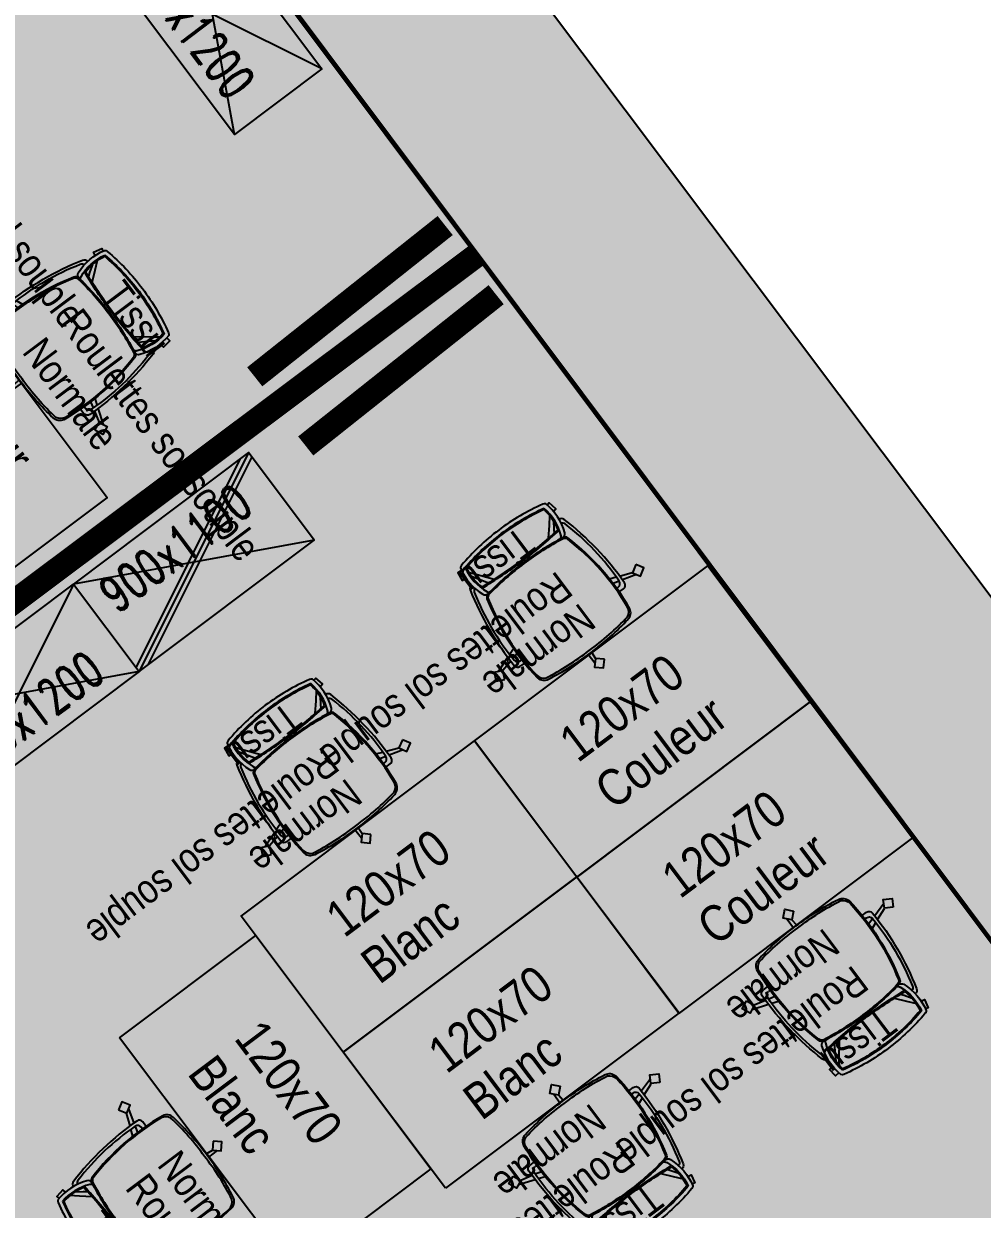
# Model space of a CAD drawing. Extents: x -28.9 to 23.3, y -8.4 to 57.6.
# Drawn here: x 8.154 to 12.095, y 4.323 to 9.198 of the extents above; entities that cross this region are included whole.
import ezdxf
from ezdxf.enums import TextEntityAlignment as Align

# ---------------------------------------------------------------- set-up
doc = ezdxf.new("R2010")
doc.units = 0
doc.header["$LTSCALE"] = 0.001
doc.linetypes.add('HIDDEN', pattern=[9.524999999999999, 6.35, -3.175])
for name, color, linetype in [('01-STR_MACONNERIE_HACH', 252, 'Continuous'), ('A-Etiq_Mob', 7, 'Continuous'), ('A-Etiquettes', 7, 'Continuous'), ('A-MobilierAQ', 7, 'Continuous')]:
    doc.layers.add(name, color=color, linetype=linetype)
for name, color, linetype, true_color in [('A-mobilier', 7, 'Continuous', 0x666666), ('A-MOQUETTE', 7, 'Continuous', 0xe5ecff), ('A-projet', 7, 'Continuous', 0x5b6280), ('A-vitré', 7, 'Continuous', 0x61becc), ('couleur siege', 1, 'Continuous', 0xff0000), ('Exit- 04-ZON-PLATEAU DE BUREAU', 7, 'Continuous', 0xffc20a)]:
    doc.layers.add(name, color=color, linetype=linetype, true_color=true_color)
doc.styles.add('ROMAND', font='romand', dxfattribs={"width": 0.7})
doc.styles.get("Standard").update_dxf_attribs({"font": 'ARIALN.TTF'})

# ---------------------------------------------------------------- blocks, each defined once
blk = doc.blocks.new('chaise')
at = {"layer": 'A-mobilier', "ltscale": 0.1, "true_color": 0xc7c8ca}
h = blk.add_hatch(color=9, dxfattribs=at)
h.dxf.hatch_style = 1
h.paths.add_polyline_path([(0.2715491143421301, 0.455621801202758, 0.300759934891644), (0.2357574017906574, 0.4894748589401656, 0.0433418080680352), (0.008168806819880784, 0.5092401327321439, 0.04334180322000163), (-0.2194197374273336, 0.4894745691133892, 0.3007587469521966), (-0.255211500702342, 0.4556218012027262, 0.09791031049143928), (-0.2228942540697116, 0.02699684442827366, 0.2920854038644955), (-0.2068791327073989, 0.0126073428378719, 0.04092861197460462), (0.008168806819910819, -0.005025367267817993, 0.04092861197459894), (0.2232167463471906, 0.01260734283787018, 0.2920854038644228), (0.2392318677094935, 0.02699684442827621, 0.09791031049144605)])
h.paths.add_polyline_path([(0.1590002434955057, -0.02386810908446568, 0.0157653059491629), (0.008168806819860375, -0.01769453791376741, 0.0167386024384764), (-0.151956327238827, -0.0245606660483948), (-0.1895862393693907, -0.06909931075989478), (-0.218063615710743, -0.1033006341720911, 0.04082410277824906), (-0.2134840188767374, -0.1417929266021728, 0.05487273668182494), (0.00816880681982433, -0.1665915085206171, 0.05487273668186002), (0.2298216325165285, -0.1417929266021725, 0.02251951963335835), (0.2331263378262177, -0.120641768509061), (0.2188994909560902, -0.1014229596364653)])
h.paths.add_polyline_path([(0.1912010179774821, -0.02642313210186309, 0.003372665220578844), (0.1590002434955061, -0.02386810908446657), (0.2188994909560899, -0.1014229596364646), (0.2331263378262178, -0.1206417685090611, 0.02534992267067604), (0.2345535939640554, -0.09658890014734528)])
h.paths.add_polyline_path([(0.2255283528940356, -0.02962915516687836, 0.003599736810384348), (0.1912010179774822, -0.02642313210186309), (0.2345535939640554, -0.09658890014734522, 0.07140017750245801)])
h.paths.add_polyline_path([(-0.1519563272388259, -0.02456066604839391, 0.003504998786596646), (-0.1854092093458931, -0.02735501972066023), (-0.1959909920168737, -0.04283480132175932), (-0.217381903887567, -0.07454627274383974, 0.03026850600342538), (-0.218063615710743, -0.1033006341720911), (-0.1895862393693941, -0.06909931075989734)])
h.paths.add_polyline_path([(-0.1854092093458931, -0.02735501972066023, 0.002494355026537784), (-0.2091907392542439, -0.02962915516687903, 0.04811579010743939), (-0.2173819038875671, -0.07454627274383985), (-0.1959909920168775, -0.04283480132176493)], flags=17)
at = {"layer": 'A-mobilier'}
for p, q in [((0.003950152629471404, 0.5092333933515363), (0.006401147886208491, 0.542773031949082)), ((0.02158272862661192, 0.5582293804112908), (0.02286628991944895, 0.5091583202692505)), ((-0.373705673792216, 0.349310751074654), (-0.3075140074521414, 0.3300594603443869)), ((-0.3077583534605424, 0.3081854639264634), (-0.3628617519528632, 0.3302217688609801)), ((-0.291855176238073, 0.3255052206815492), (-0.2834409433419012, 0.3230580116488682)), ((-0.2623662698793225, 0.3652962910753388), (-0.2871242377551653, 0.3652962910753388)), ((-0.2629488290145616, 0.3452962910753286), (-0.2718427616516124, 0.3452962910753286)), ((0.278703883519114, 0.3652962910753388), (0.3034618513949567, 0.3652962910753388)), ((0.2792864426543531, 0.3452962910753286), (0.2881803752914038, 0.3452962910753286)), ((0.3240022789611317, 0.3204872033845447), (0.3783992786915746, 0.3336615741503124)), ((0.3092525451719723, 0.2928840273316666), (0.2787474258823295, 0.2819319009095693)), ((0.279429722319918, 0.3096922075193902), (0.3085694536247274, 0.3167495383671337)), ((0.397769026339887, 0.324663732337342), (0.3240894310765441, 0.2982108529242282)), ((-0.2173819038875706, -0.07454627274384507), (-0.1959909920168741, -0.0428348013217601)), ((-0.2416250308857855, -0.06559758133252558), (-0.2408523712826423, -0.06559758133252558)), ((-0.1895862393693903, -0.06909931075989562), (-0.2193101251279757, -0.104797691738213)), ((0.2331263378262065, -0.1206417685090457), (0.2188994909560904, -0.1014229596364657)), ((0.2579626445255769, -0.06559758133252558), (0.2571899849224337, -0.06559758133252558))]:
    blk.add_line(p, q, dxfattribs=at)
at = {"layer": 'A-mobilier', "linetype": 'HIDDEN'}
for p, q in [((-0.2626709702161634, 0.2897026001542145), (-0.2927110792869598, 0.3020851971314755)), ((-0.2834409433419012, 0.3230580116488682), (-0.2631565759733689, 0.3171037172212152)), ((-0.1959909920168741, -0.0428348013217601), (-0.1854092093458917, -0.0273550197206589)), ((-0.1519563272388211, -0.02456066604838725), (-0.1895862393693903, -0.06909931075989562)), ((0.2188994909560904, -0.1014229596364657), (0.1590002434955124, -0.02386810908447501)), ((0.1912010179774768, -0.02642313210185421), (0.2345535939640513, -0.09658890014733856))]:
    blk.add_line(p, q, dxfattribs=at)
at = {"layer": 'A-mobilier'}
for points in [[(-0.02357951245585355, 0.5701010768243293), (0.006401147886208491, 0.542773031949082), (0.0339622019070589, 0.571994913139747), (0.002989753268025197, 0.5998487280207883)], [(-0.3982376089203399, 0.3102247409160555), (-0.3630947610984663, 0.3309805480123487), (-0.3828587798978162, 0.3655976258284284), (-0.4180016277196898, 0.3448418187321067)], [(0.395110413160296, 0.3711762720043339), (0.3783992786915746, 0.3336615741503124), (0.4151551973942276, 0.3167174305359879), (0.431866331862949, 0.3542321283900378)]]:
    blk.add_lwpolyline(points, close=True, dxfattribs=at)
for points in [[(0.2546741722848083, -0.1449980044295387), (0.2745471435902971, -0.14743971786163), (0.2795300759263171, -0.1068839056892443), (0.2593574427116323, -0.1049241008195736)], [(-0.2428140357667985, -0.1092347302732151), (-0.2591729075763567, -0.1128872624066446), (-0.2503245577565281, -0.1525170357094225), (-0.2373278107128272, -0.1499058006915845)]]:
    blk.add_lwpolyline(points, dxfattribs=at)
for centre, radius, start, end in [((-0.2117215272793942, 0.44548813273218), 0.044655, 99.92719800000059, 166.8834608697456), ((-0.01858830833711522, -0.6868686344490698), 1.183601823291655, 88.70463161621642, 100.0235487555268), ((0.008168472720598174, -0.8109308672678139), 1.320171, 89.9999854999992, 99.92700599999954), ((0.008169140919193296, -0.8109308672678139), 1.320171, 80.07299400000208, 90.00001450000079), ((0.03492592197690669, -0.6868686344490698), 1.183601823291655, 79.97645124447153, 91.29536838378357), ((0.2280591409191857, 0.44548813273218), 0.044655, 13.11653913025446, 80.07280199999782), ((0.8448880578703779, 0.3230357505146912), 1.108060512611538, 173.1277521945004, 195.4958475337302), ((0.8448880578703779, 0.3230357505146912), 1.103060512611538, 173.7386684664811, 195.3268025170811), ((-0.2029961184149158, 0.4341831886906959), 0.04945139340902575, 115.9014025870267, 169.3298353734962), ((-0.8285504442305864, 0.3230357505146912), 1.103060512611538, 344.6731974829189, 6.261331533518845), ((-0.8285504442305864, 0.3230357505146912), 1.108060512611538, 344.5041524662698, 6.872247805499546), ((0.2193337320547073, 0.4341831886906959), 0.04945139340902575, 10.67016462650381, 64.09859741297478), ((1.038920982508529, 0.3040805895129211), 1.346685592081568, 178.2197245615229, 195.2821626513306), ((-0.2871242377551653, 0.3452962910753286), 0.02, 90, 178.2197245615245), ((0.8419413967104674, 0.2723440879653367), 1.135042190784792, 177.2780588078455, 195.5027957165667), ((-0.2718427616516124, 0.3252962910753183), 0.02, 90, 177.2780588078161), ((-0.825603783070676, 0.2723440879653367), 1.135042190784792, 344.4972042834333, 2.721941192154519), ((-1.022583368868737, 0.3040805895129211), 1.346685592081568, 344.7178373486694, 1.780275438477152), ((0.2881803752914038, 0.3252962910753183), 0.02, 2.721941192183875, 90), ((0.3034618513949567, 0.3452962910753286), 0.02, 1.780275438475524, 90), ((-0.2071278824904823, -0.007618816697089414), 0.02, 80.75546510464436, 159.0187046792303), ((0.01955371152314456, -0.09454883228141853), 0.2427784435942555, 156.8702455976948, 192.2258069419531), ((-0.2036212576983587, 0.03234021516871621), 0.02, 195.4958475337152, 260.6251000537077), ((-0.1996521893605063, 0.03675661069965486), 0.02, 195.3268025170559, 260.7665137316419), ((0.008168472720598174, 1.31514563273214), 1.320171, 260.6251000537077, 270.0000145000008), ((-0.1855762819663482, -0.007618816697089414), 0.02, 114.7784622669255, 159.0187046792303), ((0.008168472720598174, 1.31514563273214), 1.315171, 260.766513731647, 270.0000145551252), ((0.008169140919193296, 1.31514563273214), 1.315171, 269.9999854448731, 279.2334862683513), ((0.008169140919193296, 1.31514563273214), 1.320171, 269.9999854999992, 279.3748999462939), ((0.2019138956061397, -0.007618816697089414), 0.02, 20.98129532076817, 65.22153773307451), ((0.2159898030002978, 0.03675661069965486), 0.02, 279.2334862683581, 344.6731974829441), ((-0.003216097883353086, -0.09454883228141853), 0.2427784435942555, 347.7741930580469, 23.1297544023052), ((0.2234654961302738, -0.007618816697089414), 0.02, 20.98129532076817, 99.24453489535404), ((0.2199588713381502, 0.03234021516871621), 0.02, 279.3748999462939, 344.5041524662848), ((-0.2408523712826423, -0.04559758133251535), 0.02, 195.2821626513472, 270), ((-0.2325326737905016, -0.02569040509479237), 0.02, 195.5027957165986, 252.7293511112002), ((0.01955371152334351, -0.09454883228147537), 0.2627784435944595, 159.0187046792684, 193.9621002383509), ((0.01955371152334351, -0.09454883228147537), 0.2377784435944595, 164.1555939367727, 191.4603385232709), ((0.03062681166179004, -2.412012245084554), 2.399423029636379, 90.53628212539755, 95.82875607082399), ((0.03062681166179004, -2.412012245084554), 2.394423029636379, 90.5374020148865, 95.74819503493816), ((-0.01428919802199857, -2.412012245084554), 2.399423029636379, 84.17124392917763, 89.46371787460083), ((-0.01428919802199857, -2.412012245084554), 2.394423029636379, 84.25180496506344, 89.4625979851135), ((-0.003216097883552038, -0.09454883228147537), 0.2377784435944595, 348.5396614767275, 15.84440606322726), ((-0.003216097883552038, -0.09454883228147537), 0.2627784435944595, 346.0378997616491, 20.98129532072947), ((0.248870287430293, -0.02569040509479237), 0.02, 287.2706488888014, 344.4972042834029), ((0.2571899849224337, -0.04559758133251535), 0.02, 270, 344.7178373486528), ((-0.2198282898200716, -0.1454774161256864), 0.02, 218.5890450186549, 257.0335450396184), ((0.009984456569696931, 0.8526166213182194), 1.024209747065633, 257.1546190739451, 269.8984298650528), ((0.009984456569696931, 0.8526166213182194), 1.019209747065633, 257.3346260313588, 269.8979315856634), ((0.006353157070094539, 0.8526166213182194), 1.019209747065633, 270.1020684143382, 282.6653739686412), ((0.006353157070094539, 0.8526166213182194), 1.024209747065633, 270.1015701349488, 282.8453809260568), ((0.2361659034598631, -0.1454774161256864), 0.02, 282.9664549603832, 321.4109549813451), ((0.009984456569696931, 0.8526166213182194), 1.044209747065633, 257.0335450396203, 269.9003752642131), ((0.006353157070094539, 0.8526166213182194), 1.044209747065633, 270.0996247357853, 282.9664549603797)]:
    blk.add_arc(centre, radius, start, end, dxfattribs=at)
blk = doc.blocks.new('SiègeT1')
at = {"layer": 'couleur siege', "true_color": 0x8a6689}
for points in [[(-0.1936448166586331, 0.2235493585408292), (-0.0768743321638965, 0.2096348755525881), (0.03850603155279941, 0.2124176404061089), (0.1552765160475644, 0.2165922817268395), (0.1983704297361157, 0.2221581407941997), (0.2025407920703515, 0.2444215770636404), (0.2039309128484206, 0.2819910434282136), (0.2011506712922539, 0.3209520568997348), (0.1233037381518614, 0.3376496341018154), (0.03850603155279941, 0.3432154931691755), (-0.02265945225073551, 0.3446070402760668), (-0.0977261438349899, 0.3376496341018154), (-0.1491607821919843, 0.3306922279275639), (-0.1964250582147713, 0.3223436040066261), (-0.2019855413270761, 0.3000801677371854), (-0.200595420549007, 0.265293466226133)], [(-0.2076026177319363, -0.2358496633401295), (-0.2249862918394285, -0.2195281330248733), (-0.2335004848606275, -0.1968016162270985), (-0.2363385492010366, -0.1399853242326046), (-0.2381188465966204, -0.07595900674294143), (-0.2337046450724927, -0.01164515774450334), (-0.227818929994811, 0.04481344900546705), (-0.2180094048653132, 0.1022538786963949), (-0.2107279732562404, 0.1320998469173631), (-0.2013121856781765, 0.1690142157208996), (-0.1966042918891446, 0.1768684698885252), (-0.1840497954062243, 0.1800099080674116), (-0.1204800029283604, 0.1883216436389787), (-0.04937340900829668, 0.1933503161190018), (0.009084238895610497, 0.1952846489376796), (0.0767128177779739, 0.1925766488636285), (0.1321762289535116, 0.1879349746913661), (0.168502502928277, 0.1829063022113431), (0.1909162080474118, 0.1794249642421235), (0.1994181921522795, 0.1771039624758899), (0.2036690994205799, 0.1728489572512402), (0.2071471144582802, 0.1635652795465106), (0.2187404979172811, 0.1148255598965377), (0.2314933892904776, 0.04519781243119067), (0.2372900810199781, -0.004702243421768088), (0.2407680960576783, -0.06272531141620874), (0.2411545421729784, -0.1048890240752982), (0.2396087577117782, -0.1590440851529067), (0.2363596598551396, -0.1972966447008773), (0.2345049219836426, -0.2096733446259051), (0.2289408779374184, -0.2195745728218341), (0.2221401724085865, -0.22885693308546), (0.2134848985765245, -0.2344267444759609), (0.2066841930476926, -0.2362830189125518), (0.1751539883687201, -0.241852500942791), (0.1139483168823005, -0.2480408509053333), (0.05088790752438396, -0.2511351905666785), (-0.05045644162717625, -0.2517540584989817), (-0.1258816005601489, -0.2474219829730302), (-0.1911140100457089, -0.2375207547771012)]]:
    blk.add_hatch(color=8, dxfattribs=at).paths.add_polyline_path(points)
at = {"extrusion": (0, 0, -1), "xscale": 0.8999999999999986, "yscale": 0.8999999999999986, "zscale": -0.9, "rotation": 180}
blk.add_blockref('chaise', (0.005464719723391909, 0.1949506776320007), dxfattribs=at)
at = {"layer": 'A-Etiq_Mob', "style": 'ROMAND', "width": 0.7}
for tag, p in [('FINITION', (-0.07913048358669794, 0.177475456312822)), ('PIETEMENT', (-0.09136309989880331, -0.03101183971774635)), ('ASSISE', (-0.0882943425443159, -0.2242408096338142)), ('COULEUR', (-0.1036381332687766, -0.4236040358902904))]:
    blk.add_attdef(tag, p, '', height=0.15, dxfattribs=at)
blk = doc.blocks.new('Poste127Couleur')
at = {"transparency": 33554582}
h = blk.add_hatch(color=256, dxfattribs=at)
h.dxf.hatch_style = 1
h.set_gradient(color1=(169, 83, 160), color2=(255, 246, 230), tint=1, name='CURVED')
h.paths.add_polyline_path([(0, 0.7028809168953138), (0, 0.00288091670904933), (1.199999999953434, 0.00288091670904933), (1.199999999953434, 0.7028809168953138)])
blk.add_lwpolyline([(0, 0.7000000001862645), (0, 0), (1.199999999953434, 0), (1.199999999953434, 0.7000000001862645)], close=True)
at = {"layer": 'A-Etiq_Mob'}
for tag, p in [('STRATIFIE', (0.2838876038261873, 0.4213260475889449)), ('DIM', (0.2838876038261873, 0.180364246770391))]:
    blk.add_attdef(tag, p, '', height=0.15, dxfattribs=at)
blk = doc.blocks.new('Xref-R1-2018-11')
at = {"layer": '01-STR_MACONNERIE_HACH'}
h = blk.add_hatch(color=256, dxfattribs=at)
h.dxf.hatch_style = 1
h.paths.add_polyline_path([(-9.90793472665986, 6.598568921607828), (-9.854669361659305, 6.59822822901932), (-9.854285601270576, 6.658227001740535), (-9.904284578537599, 6.658546802064187), (-9.902253701763826, 6.976062934125245), (-10.89469715290782, 6.982410738699407), (-10.89672802968191, 6.664894606638661), (-10.94672700695115, 6.665214406960651), (-10.94711076733674, 6.605215634241453), (-10.89434809392343, 6.604878156938192), (-10.8705331758493, 6.360860407036533), (-9.934869110613832, 6.354875771209443)])
h.paths.add_polyline_path([(-6.959362214509042, 6.95723979611801), (-8.584402319673927, 6.967633775746286), (-8.586433196448198, 6.650117643685697), (-8.636432173717253, 6.650437444007515), (-8.636815934104916, 6.590438671287778), (-8.58405326068953, 6.59010119398507), (-8.560238342615875, 6.346083444082588), (-6.991977623359233, 6.336052633203643), (-6.96504323940475, 6.579745783600266), (-6.911777874403768, 6.579405091013875), (-6.911394114016275, 6.639403863733769), (-6.961393091282972, 6.639723664057108)])
h.paths.add_polyline_path([(-3.984327924320041, 6.938211068330325), (-5.641510832418007, 6.948810637739236), (-5.643541709192107, 6.63129450567849), (-5.693540686461048, 6.631614306001445), (-5.693924446848726, 6.571615533281708), (-5.641161773434277, 6.571278055978645), (-5.617346855360282, 6.32726030607585), (-4.016943333169749, 6.317023905415503), (-3.990008949215493, 6.560717055814841), (-3.936743584214653, 6.560376363227313), (-3.93635982382645, 6.620375135945302), (-3.986358801093019, 6.620694936269764)])
h.paths.add_polyline_path([(-1.671367621979741, 6.923417056671461), (-2.666476542229674, 6.929781909952176), (-2.668507419003262, 6.612265777890961), (-2.718506396269802, 6.612585578214144), (-2.718890156659413, 6.552586805495004), (-2.666127483246228, 6.552249328190605), (-2.642312565171281, 6.308231578288165), (-1.703983030830543, 6.302229893755147), (-1.677048646877736, 6.545923044154627), (-1.623783281876726, 6.545582351566942), (-1.623399521487102, 6.605581124286083), (-1.673398498754139, 6.605900924609735)])
h.paths.add_polyline_path([(1.239060129392797, 6.904801561176448), (-0.3535162398898422, 6.914987898292502), (-0.3555471166641127, 6.597471766231898), (-0.4055460939319175, 6.597791566555053), (-0.4059298543186003, 6.537792793834392), (-0.3531671809068939, 6.5374553165314), (-0.329352262833396, 6.293437566629073), (1.235085759290669, 6.283431206244494), (1.236645492229286, 6.527286656395113), (1.286644469499336, 6.526966856072342), (1.287028229884939, 6.586965628791539), (1.237029252618413, 6.587285429114722)])
h.paths.add_polyline_path([(4.26125039132873, 4.563040797164184), (4.039319912765819, 4.877971641883676), (3.794092555911297, 4.705160926213216), (3.743679264514171, 4.669634885900187), (3.441364961968958, 4.456595233021368), (3.73737510566167, 4.036541506277665), (4.142217414387318, 3.927701315595726), (4.173372641862329, 4.043586395743709), (4.125087191802422, 4.056567740524933)])
h.paths.add_polyline_path([(6.482825962261003, 4.625340653739791), (6.362642837470077, 4.826178021865239), (6.404762745539614, 4.858817765792189), (6.368010686084602, 4.90624440520191), (6.337184388102798, 4.882356355145703), (6.204411047449057, 5.053693511312787), (5.329142242708883, 4.37542636964141), (5.21814303328884, 4.388230792515252), (5.06130847764787, 3.804868495965728), (5.013023027586627, 3.81784984074821), (4.98186780011001, 3.701964760600497), (5.211566993016817, 3.640211076718721)])
edge = h.paths.add_edge_path()
edge.add_line((8.89982403250924, 6.498331400871209), (8.898763997022595, 6.500010428745526))
edge.add_line((8.898763997022595, 6.500010428745526), (11.01348392898597, 3.677072222325033))
edge.add_arc((11.38029609422047, 2.366176149517939), 1.361249307902518, 46.88516472075571, 105.6325701111372, ccw=False)
edge.add_line((12.31065936811649, 3.35986818272066), (9.178328124480668, 7.530762853111412))
edge.add_line((9.178328124480668, 7.530762853111412), (8.627568878866246, 7.126743196473626))
edge.add_line((8.627568878866246, 7.126743196473626), (8.722121098300331, 7.004728428243084))
edge.add_line((8.722121098300331, 7.004728428243084), (7.596492641969078, 6.132451487119397))
edge.add_line((7.596492641969078, 6.132451487119397), (7.729265982622152, 5.961114330952938))
edge.add_line((7.729265982622152, 5.961114330952938), (7.697999893309344, 5.936885475869019))
edge.add_line((7.697999893309344, 5.936885475869019), (7.734751952764398, 5.889458836458019))
edge.add_line((7.734751952764398, 5.889458836458019), (7.782483120435771, 5.926446882288701))
edge.add_line((7.782483120435771, 5.926446882288701), (7.946965497512934, 5.759938085070559))
edge.add_line((7.946965497512934, 5.759938085070559), (8.510703950832436, 6.1967927602429))
edge.add_line((8.510703950832436, 6.1967927602429), (8.509518792462018, 6.198374827349852))
edge.add_line((8.509518792462018, 6.198374827349852), (8.510828910363628, 6.196889594430928))
edge.add_line((8.510828910363628, 6.196889594430928), (8.89982403250924, 6.498331400871209))
edge = h.paths.add_edge_path()
edge.add_line((12.5939564692722, 2.982640400139239), (12.3106593681165, 3.359868182720664))
edge.add_arc((11.38029609422048, 2.366176149517932), 1.361249307902526, 46.88516472075606, 105.6325701111375)
edge.add_line((11.01348392898597, 3.67707222232503), (12.53523789700449, 1.645683879992499))
edge.add_arc((11.38029609421829, 2.366176149519037), 1.361249307904518, 328.0426719817302, 359.2690444804098)
edge.add_arc((11.38029609422036, 2.36617614951809), 1.361249307902444, 359.2690444804485, 386.9277468219184)
edge = h.paths.add_edge_path()
edge.add_arc((11.3802960942229, 2.366176149518246), 1.361249307900692, -0.7309555195379858, 26.927746821664925, ccw=False)
edge.add_arc((11.38029609422088, 2.366176149519807), 1.361249307902727, 328.0426719816451, 359.26904448039744, ccw=False)
edge.add_line((12.53523789700449, 1.645683879992504), (16.88400428328819, -4.159481426808036))
edge.add_line((16.88400428328819, -4.159481426808036), (16.19036706707338, -4.680401204409655))
edge.add_line((16.19036706707338, -4.680401204409655), (16.29436463034521, -4.83406688871252))
edge.add_line((16.29436463034521, -4.83406688871252), (16.24577389895035, -4.870558403874405))
edge.add_line((16.24577389895035, -4.870558403874405), (16.2818045184832, -4.918535423956776))
edge.add_line((16.2818045184832, -4.918535423956776), (16.33612771307624, -4.87773884357771))
edge.add_line((16.33612771307624, -4.87773884357771), (16.42029794914394, -4.989816769480761))
edge.add_line((16.42029794914394, -4.989816769480761), (16.93202391791851, -4.605511874046009))
edge.add_line((16.93202391791851, -4.605511874046009), (17.11974688489499, -4.69023374152885))
edge.add_line((17.11974688489499, -4.69023374152885), (17.91036114857302, -4.096484448994282))
edge.add_line((17.91036114857302, -4.096484448994282), (12.59395646927591, 2.982640400133231))
h.paths.add_polyline_path([(14.89797778405664, -6.133075324959201), (15.40515028573438, -5.752190071682868), (15.32098004966556, -5.640112145780002), (15.37530324425587, -5.59931556540085), (15.33927262472349, -5.55133854531767), (15.29105437514327, -5.587550327587159), (15.28602815203127, -5.581501290883189), (15.17247242080612, -5.444837483721223), (14.02870012804411, -6.303807554015968), (14.15501419771072, -6.483170502032173), (14.10642346631522, -6.519662017193433), (14.14245408584901, -6.567639037275434), (14.19677728044031, -6.526842456897235), (14.36893751064613, -6.756084555123827), (14.44237123175949, -6.70093601814137), (14.49573520170466, -6.771993476794634), (14.61601319974737, -6.681665007494239), (14.65533408677301, -6.734023224227236), (14.8855077991696, -6.561163354156641), (14.79282294219812, -6.437747678769746), (14.93773045311631, -6.328922508211612)])
h.paths.add_polyline_path([(13.33813691849267, -7.641346830597364), (13.28477294855235, -7.570289371944931), (13.40903834064244, -7.476966379899849), (13.23687811043777, -7.247724281674344), (13.29120130502746, -7.206927701295861), (13.25517068549459, -7.158950681212211), (13.20695243591515, -7.195162463481189), (13.06933528001863, -7.023141769597345), (12.02783243810117, -7.806454078292326), (12.15440610186298, -7.986191120931814), (12.10581537046651, -8.022682636093428), (12.14184599000096, -8.070659656176062), (12.19616918459257, -8.029863075796875), (12.36805616977633, -8.258741331212391), (12.53581986098809, -8.13275122763433), (12.58918383092983, -8.20380868628559), (12.85420645966601, -8.004777369059305), (12.89352734668991, -8.05713558579317), (13.10932022553252, -7.895075684987042), (13.06999933850721, -7.842717468254349)])
h.paths.add_polyline_path([(11.22872307131288, -8.75641263569657), (11.28304626590277, -8.71561605531953), (11.24701564636907, -8.667639035235105), (11.19879739678905, -8.70385081750603), (11.06000548528262, -8.530382269601986), (10.07492477752352, -9.273054500657103), (10.07493833889395, -9.273072558468272), (10.06526180494301, -9.280339610748719), (10.19051086342599, -9.458167799490838), (10.11992897154785, -9.511174620002095), (10.15595959108326, -9.55915164008438), (10.21028278567519, -9.518355059705506), (10.38356403043337, -9.749089858816482), (10.52409044725506, -9.643554878735266), (10.57745441719564, -9.71461233738544), (10.84049054591654, -9.51707287659702), (10.8798114329412, -9.569431093329094), (11.09560431178289, -9.407371192524614), (11.05628342475915, -9.355012975790906), (11.33038103706376, -9.149166369085279), (11.27701706712299, -9.078108910433663), (11.4006100564974, -8.985290891110289)])
h.paths.add_polyline_path([(9.272528371405638, -10.58347480079846), (9.412398687986684, -10.47843255032009), (9.239117443228341, -10.24769775120897), (9.293440637816946, -10.20690117083196), (9.257410018284862, -10.15892415074781), (9.18720060822405, -10.21165123836547), (9.051338414083478, -10.04179348739286), (8.125216777112016, -10.73730847114064), (8.250733336107572, -10.91818704369101), (8.18419661371044, -10.96815595225457), (8.220227233244401, -11.01613297233674), (8.274550427837312, -10.9753363919588), (8.446270480518336, -11.20399236632164), (8.575228010171468, -11.10714559095273), (8.628591980112251, -11.17820304960434), (8.871761511852416, -10.99558335240093), (8.911082398877102, -11.04794156913429), (9.126875277719254, -10.88588166832898), (9.087554390695065, -10.8335234515961), (9.32589234134672, -10.6545322594491)])
h.paths.add_polyline_path([(7.391206402447096, -11.99634279397517), (7.500578239157065, -11.91420482397704), (7.328858186474264, -11.68554884961377), (7.383181381064617, -11.64475226923592), (7.34715076153158, -11.59677524915211), (7.2809865209516, -11.64646442482191), (7.143485141087126, -11.47458642213203), (6.323301828155579, -12.09054199512752), (6.452501635567401, -12.27672839894004), (6.373481526994027, -12.33607229863672), (6.409512146526708, -12.38404931871892), (6.463835341119591, -12.3432527383397), (6.631678462614502, -12.56674633670618), (6.693906041212102, -12.52001358412866), (6.747270011154171, -12.59107104278024), (6.990439542894038, -12.4084513455778), (7.029760429918724, -12.46080956231116), (7.245553308760549, -12.29874966150555), (7.20623242173653, -12.24639144477281), (7.444570372388341, -12.06740025262597)])
h.paths.add_polyline_path([(5.624856253906373, -13.32286724369322), (5.678134517191125, -13.28285540405633), (5.510291395694637, -13.05936180569086), (5.564614590285444, -13.01856522531218), (5.528583970750361, -12.97058820523021), (5.449563862179204, -13.0299321049252), (5.307991868353753, -12.85303718150379), (5.072074346214862, -13.03021063802122), (4.50219208259395, -13.02293992471137), (4.499479820937708, -13.23552839395651), (4.449535838992261, -13.23489119501591), (4.448770404926236, -13.29488631240692), (4.498714386870006, -13.29552351134468), (4.494800786418665, -13.60227353567178), (4.739086595578129, -13.60539020063316), (4.737828454708236, -13.70400393176071), (4.899247645976246, -13.70606336181708), (4.898358274857628, -13.7757727293423), (5.299400103539668, -13.78088933034431), (5.620979223733883, -13.53938423249617), (5.604808828012281, -13.4690034262725), (5.687798317230161, -13.40667853185256)])
h.paths.add_polyline_path([(3.316276906118333, -13.00780969552792), (2.434857000353333, -12.99656430003373), (2.432265277662808, -13.19970486282682), (2.382321295718342, -13.19906766388716), (2.381555861652132, -13.25906278127673), (2.431499843596796, -13.25969998021784), (2.42746570417718, -13.57589791099208), (2.53423658082616, -13.57726012295003), (2.533360758610314, -13.64590752043353), (2.726630587898242, -13.64837330961478), (2.725822138285878, -13.71174000769127), (2.997359043319165, -13.71520434956583), (2.998167492931515, -13.65183765148933), (3.180256736732147, -13.65416079571228), (3.181132558947297, -13.58551339822687), (3.308885609942507, -13.58714330648657), (3.312799210395511, -13.28039328216103), (3.362795141552468, -13.28103114388342), (3.363560575618308, -13.22103602649225), (3.31356464446111, -13.22039816477211)])
h.paths.add_polyline_path([(1.248941823878184, -12.98143407084946), (-0.6014087827430643, -12.95782679327679), (-0.6289072498285009, -13.16537414168163), (-0.6970068779617549, -13.16450530805785), (-0.6963596867918653, -13.22451844810647), (-0.6478283300850904, -13.2251376243881), (-0.6518022021819121, -13.53661177141993), (-0.6146073640357486, -13.53708631330667), (-0.6154831862523906, -13.60573371079068), (-0.4283019788467897, -13.60812181967353), (-0.4291104284589835, -13.67148851775018), (-0.1553435098351628, -13.67498131074566), (-0.1545350602231252, -13.61161461266885), (0.03320662790046924, -13.61400987231746), (0.03453798387856466, -13.50965750321829), (0.5318213380050594, -13.51600197984495), (0.530489982026964, -13.62035434894413), (0.7013986403352988, -13.6225348482078), (0.7005901907243981, -13.68590154628442), (0.9641404316018765, -13.68926399212053), (0.9649488812129476, -13.62589729404407), (1.1422468708503, -13.62815931013963), (1.143122693065479, -13.5595119126555), (1.241550527702032, -13.5607676818078), (1.24558466712098, -13.24456975103294), (1.295580598280964, -13.24520761275443), (1.296346032345696, -13.18521249536346), (1.246350101187787, -13.18457463364141)])
h.paths.add_polyline_path([(-2.050987809333861, -12.93933266879824), (-2.894038359738161, -12.9285768000009), (-2.923411606039409, -13.15027422643425), (-2.991511234173331, -13.14940539280985), (-2.992276668239725, -13.20940051019927), (-2.942332686294918, -13.21003770913924), (-2.946125752106738, -13.50734016597703), (-2.810407066628869, -13.50907170197313), (-2.811282888845, -13.5777190994576), (-2.625105783018711, -13.58009439773892), (-2.625914232631388, -13.64346109581511), (-2.356913260941042, -13.64689308356032), (-2.356104811330638, -13.58352638548324), (-2.159175854268781, -13.58603885881477), (-2.158300032054925, -13.51739146132939), (-2.035752756717486, -13.51895495288326), (-2.03177888461984, -13.20748080585221), (-1.962871753441036, -13.20835994182038), (-1.962106319375351, -13.14836482442905), (-2.028793322270289, -13.14751401346265)])
h.paths.add_polyline_path([(-4.349921682610585, -13.19207930491846), (-4.257376109651702, -13.19326002657074), (-4.256610675585478, -13.13326490918116), (-4.323297678482703, -13.13241409821386), (-4.347005332184168, -12.91003945118612), (-5.918627044916832, -12.88998827284176), (-5.951125027873744, -13.13526995235817), (-6.019224656007836, -13.13440111873362), (-6.019990090074501, -13.19439623612401), (-5.970046108128628, -13.19503343506251), (-5.971669939592545, -13.32231018376649), (-5.409992205198677, -13.32947622145468), (-5.411860085639873, -13.47588165501904), (-5.350502040885075, -13.47666447768407), (-5.351647902734555, -13.56647772105821), (-5.099033295806507, -13.56970064709391), (-5.100008501152033, -13.64613774565557), (-4.784035274717255, -13.65016901823429), (-4.783060069372667, -13.57373191967297), (-4.52017100908553, -13.57708592998619), (-4.519025147237826, -13.4872726866116), (-4.353714748421126, -13.48938176175621)])
h.paths.add_polyline_path([(-10.33491594583715, -12.8336440548557), (-11.18084384546636, -12.82285147605351), (-11.21334182842041, -13.06813315556889), (-11.28144145655433, -13.06726432194449), (-11.28220689062213, -13.12725943933507), (-11.23226290867866, -13.1278966382738), (-11.23616942114607, -13.43409110278608), (-11.08987385370818, -13.43595758152594), (-11.09086537136248, -13.51367324727197), (-10.89224678451252, -13.51620727736032), (-10.89300664748934, -13.57576572986085), (-10.62187689113246, -13.5792248772215), (-10.62111702815629, -13.51966642472034), (-10.42249844130522, -13.5222004548085), (-10.42150692365105, -13.4444847890636), (-10.29666713808001, -13.44607752908743), (-10.29276062561148, -13.13988306457496), (-10.24276469445179, -13.14052092629743), (-10.24199926038879, -13.0805258089073), (-10.30868626328792, -13.0796749979407)])
edge = h.paths.add_edge_path()
edge.add_line((2.571551026724233, 5.690906262088514), (3.169505977518057, 6.112282670952719))
edge.add_line((3.169505977518057, 6.11228267095272), (3.013790542098481, 6.333250939620017))
edge.add_arc((1.843639362239319, 5.411363578450674), 1.489674491427427, 38.23231665332406, 77.61847633568617)
edge.add_line((2.163055911426298, 6.866390436799016), (2.162953695896434, 6.898892211076038))
edge.add_line((2.162953695896434, 6.898892211076038), (1.978150375370703, 6.900074238487115))
edge.add_line((1.978150375370703, 6.900074238487115), (1.97611949859548, 6.582558106426184))
edge.add_line((1.97611949859548, 6.582558106426184), (1.926120521327675, 6.582877906749324))
edge.add_line((1.926120521327675, 6.582877906749324), (1.92573676093987, 6.522879134028464))
edge.add_line((1.92573676093987, 6.522879134028464), (1.975735738205614, 6.52255933370477))
edge.add_line((1.975735738205614, 6.52255933370477), (1.97417600526488, 6.27870388355489))
edge.add_line((1.97417600526488, 6.27870388355489), (2.158161731015767, 6.277527085593185))
edge.add_line((2.158161731015767, 6.277527085593185), (2.571551026724233, 5.690906262088514))
h.paths.add_polyline_path([(-13.53513559130196, -3.406243776468354), (-13.53513559130196, -4.406243776468354)], flags=17)
h.paths.add_polyline_path([(-13.53513559130196, -3.406243776468354), (-12.90382719376654, -3.406243776468355), (-12.83883898801089, 0.07455144372190858), (-12.83591299233741, 0.2300434404020439), (-12.82891333231506, 0.6049481306417901), (-12.82521189402276, 0.8044242424399712), (-12.7212494120273, 6.372697842182369), (-12.24516394384756, 6.369652734162422), (-12.21822955989376, 6.61334588456095), (-12.16496419489307, 6.613005191973578), (-12.16458043450429, 6.673003964693514), (-12.21457941177199, 6.673323765017791), (-12.21254853499612, 6.990839897078111), (-12.91529625866021, 6.995334768004561), (-12.91302737959926, 7.350061215318057), (-13.4030262091356, 7.353195315107932), (-13.79052689463482, -13.40150191364397), (-13.28713095503484, -13.40792437630135), (-13.28812247268914, -13.48564004204737), (-13.10010389369208, -13.4880388343456), (-13.1008637566689, -13.54759728684613), (-12.84165445012228, -13.55090434985842), (-12.81168781036429, -13.49171852537825), (-12.64192393206048, -13.49388441922851), (-12.64051761384469, -13.38365647123778), (-12.60079397509779, -13.38416327625223), (-12.59730226319088, -13.11048109398431), (-12.54730633203299, -13.11111895570635), (-12.54654089796743, -13.05112383831615), (-12.61322790086477, -13.05027302734998), (-12.6394575834132, -12.80424208426447), (-13.07918782614556, -12.79863188592693), (-12.92249769910931, -4.406243776468354), (-13.53513559130196, -4.406243776468355)])
for p, q in [((17.9103611485719, -4.096484448994481), (9.178328124479709, 7.530762853111071)), ((16.88400428328836, -4.159481426808192), (8.899949155389056, 6.498428361642311))]:
    blk.add_line(p, q)
blk = doc.blocks.new('Poste127')
at = {"transparency": 33554582}
h = blk.add_hatch(color=256, dxfattribs=at)
h.dxf.hatch_style = 1
h.set_gradient(color1=(199, 200, 202), color2=(255, 246, 230), tint=1, name='CURVED')
h.paths.add_polyline_path([(0, 0.7000000001862645), (0, 0), (1.199999999953434, 0), (1.199999999953434, 0.7000000001862645)])
blk.add_lwpolyline([(0, 0.7000000001862645), (0, 0), (1.199999999953434, 0), (1.199999999953434, 0.7000000001862645)], close=True)
at = {"layer": 'A-Etiq_Mob'}
for tag, p in [('FINITION', (0.2838876038261873, 0.4213260475889449)), ('DIM', (0.2838876038261873, 0.180364246770391))]:
    blk.add_attdef(tag, p, '', height=0.15, dxfattribs=at)
blk = doc.blocks.new('armoire90Réhausse')
at = {"true_color": 0xfdedc9}
h = blk.add_hatch(color=254, dxfattribs=at)
h.dxf.hatch_style = 1
h.paths.add_polyline_path([(5.684341886080801e-14, 0.4499999999998181), (0, 0), (0.9000000000000001, -1.70530256582424e-13), (0.9000000000001138, 0.4499999999998181)])
blk.add_lwpolyline([(5.684341886080801e-14, 0.4499999999998181), (0, 0), (0.9000000000000001, -1.70530256582424e-13), (0.9000000000001138, 0.4499999999998181)], close=True)
for points in [[(0.9000000000000001, -1.70530256582424e-13), (5.684341886080801e-14, 0.4499999999998181)], [(0.9000000000001138, 0.4499999999998181), (0, 0)], [(0.8552786404500989, 0.4499999999998181), (2.824572192140135e-15, 0.0223606797749969)], [(0.9000000000001082, 0.4276393202248197), (0.04472135954999783, -8.473716576417744e-15)]]:
    blk.add_lwpolyline(points)
at = {"layer": 'A-Etiq_Mob', "style": 'ROMAND', "width": 0.7}
for tag, p in [('DIMENSION', (0.06836076801465651, 0.2417910695728835)), ('FINITION', (0.06836076801465651, 0.001340864934411518)), ('PORTES', (0.06836076801465651, -0.2391093397040605))]:
    blk.add_attdef(tag, p, '', height=0.15, dxfattribs=at)
blk = doc.blocks.new('armoire90')
blk.add_lwpolyline([(5.684341886080801e-14, 0.4499999999998181), (0, 0), (0.9000000000000001, -1.70530256582424e-13), (0.9000000000001138, 0.4499999999998181)], close=True)
for points in [[(0.9000000000000001, -1.70530256582424e-13), (5.684341886080801e-14, 0.4499999999998181)], [(0.9000000000001138, 0.4499999999998181), (0, 0)]]:
    blk.add_lwpolyline(points)
at = {"layer": 'A-Etiq_Mob', "style": 'ROMAND', "width": 0.7}
for tag, p in [('DIMENSION', (0.06836076801465651, 0.2417910695728835)), ('FINITION', (0.06836076801465651, 0.001340864934411518)), ('PORTES', (0.06836076801465651, -0.2391093397040605))]:
    blk.add_attdef(tag, p, '', height=0.15, dxfattribs=at)

msp = doc.modelspace()

# ---------------------------------------------------------------- hatches: boundary and pattern name
at = {"layer": 'Exit- 04-ZON-PLATEAU DE BUREAU', "transparency": 33554572}
h = msp.add_hatch(color=256, dxfattribs=at)
h.dxf.hatch_style = 1
edge = h.paths.add_edge_path()
edge.add_line((1.068589691812047, 10.80788541151145), (2.504772116423598, 10.42177366962641))
edge.add_line((2.504772116423598, 10.42177366962641), (3.868166000752941, 11.47830083898777))
edge.add_line((3.868166000752941, 11.47830083898777), (3.787857621840569, 11.61164856728259))
edge.add_line((3.787857621840569, 11.61164856728259), (5.121423726767844, 12.64506146299014))
edge.add_line((5.121423726767844, 12.64506146299014), (5.230505508168292, 12.53401094596619))
edge.add_line((5.230505508168292, 12.53401094596619), (6.232230408048608, 13.31027199925553))
edge.add_line((6.232230408048608, 13.31027199925553), (14.14466980790493, 2.747801689491414))
edge.add_line((14.14466980790493, 2.747801689491412), (13.38065354505237, 2.174027427757139))
edge.add_line((13.38065354505237, 2.174027427757139), (13.47939288093803, 2.031736798724917))
edge.add_line((13.47939288093803, 2.031736798724917), (12.59511131424065, 1.367643601020082))
edge.add_line((12.59511131424065, 1.367643601020082), (12.48598760780837, 1.502135594298018))
edge.add_line((12.48598760780837, 1.502135594298018), (11.25853091664785, 0.5803187547560693))
edge.add_line((11.25853091664785, 0.5803187547560693), (11.35727025253294, 0.4380281257235108))
edge.add_line((11.35727025253294, 0.4380281257235108), (10.47298868583589, -0.2260650719811599))
edge.add_line((10.47298868583589, -0.2260650719811599), (10.36386497940378, -0.09157307870338638))
edge.add_line((10.36386497940378, -0.09157307870338638), (9.220034889170538, -0.9505865545716965))
edge.add_line((9.220034889170538, -0.9505865545716965), (9.31877422505519, -1.092877183604346))
edge.add_line((9.31877422505519, -1.092877183604346), (8.43449265835856, -1.756970381309211))
edge.add_line((8.43449265835856, -1.756970381309211), (8.32536895192614, -1.622478388031139))
edge.add_line((8.32536895192614, -1.622478388031139), (7.241236306363859, -2.436659235447841))
edge.add_line((7.241236306363859, -2.436659235447841), (7.339975642249051, -2.578949864480601))
edge.add_line((7.339975642249051, -2.578949864480601), (6.455694075551719, -3.243043062185508))
edge.add_line((6.455694075551719, -3.243043062185508), (6.346570369118831, -3.108551068908227))
edge.add_line((6.346570369118831, -3.108551068908227), (5.295624376184913, -3.89780882497544))
edge.add_line((5.295624376184913, -3.89780882497544), (5.394363712070502, -4.040099454007729))
edge.add_line((5.394363712070502, -4.040099454007729), (4.51008214537361, -4.704192651712301))
edge.add_line((4.51008214537361, -4.704192651712301), (4.400958438940731, -4.569700658435012))
edge.add_line((4.400958438940731, -4.569700658435012), (4.315358049093609, -4.634425792881263))
edge.add_line((4.315358049093609, -4.634425792881263), (1.467514008067493, -0.8680904701160159))
edge.add_line((1.467514008067493, -0.8680904701160159), (3.086448344014383, -0.8680904701160159))
edge.add_line((3.086448344014383, -0.8680904701160159), (7.116405123904538, 2.151545050623524))
edge.add_line((7.116405123904538, 2.151545050623524), (2.365587474556849, 8.491909529884113))
edge.add_line((2.365587474556849, 8.491909529884113), (1.064590997792172, 8.491909529878551))
edge.add_line((1.064590997792172, 8.491909529878551), (1.064590997782256, 10.81148330875194))
h = msp.add_hatch(color=256, dxfattribs=at)
h.dxf.hatch_style = 1
edge = h.paths.add_edge_path()
edge.add_line((1.068589691812047, 10.80788541151145), (2.504772116423598, 10.42177366962641))
edge.add_line((2.504772116423598, 10.42177366962641), (3.868166000752941, 11.47830083898777))
edge.add_line((3.868166000752941, 11.47830083898777), (3.787857621840569, 11.61164856728259))
edge.add_line((3.787857621840569, 11.61164856728259), (5.121423726767844, 12.64506146299014))
edge.add_line((5.121423726767844, 12.64506146299014), (5.230505508168292, 12.53401094596619))
edge.add_line((5.230505508168292, 12.53401094596619), (6.232230408048608, 13.31027199925553))
edge.add_line((6.232230408048608, 13.31027199925553), (14.14466980790493, 2.747801689491414))
edge.add_line((14.14466980790493, 2.747801689491412), (13.38065354505237, 2.174027427757139))
edge.add_line((13.38065354505237, 2.174027427757139), (13.47939288093803, 2.031736798724917))
edge.add_line((13.47939288093803, 2.031736798724917), (12.59511131424065, 1.367643601020082))
edge.add_line((12.59511131424065, 1.367643601020082), (12.48598760780837, 1.502135594298018))
edge.add_line((12.48598760780837, 1.502135594298018), (11.25853091664785, 0.5803187547560693))
edge.add_line((11.25853091664785, 0.5803187547560693), (11.35727025253294, 0.4380281257235108))
edge.add_line((11.35727025253294, 0.4380281257235108), (10.47298868583589, -0.2260650719811599))
edge.add_line((10.47298868583589, -0.2260650719811599), (10.36386497940378, -0.09157307870338638))
edge.add_line((10.36386497940378, -0.09157307870338638), (9.220034889170538, -0.9505865545716965))
edge.add_line((9.220034889170538, -0.9505865545716965), (9.31877422505519, -1.092877183604346))
edge.add_line((9.31877422505519, -1.092877183604346), (8.43449265835856, -1.756970381309211))
edge.add_line((8.43449265835856, -1.756970381309211), (8.32536895192614, -1.622478388031139))
edge.add_line((8.32536895192614, -1.622478388031139), (7.241236306363859, -2.436659235447841))
edge.add_line((7.241236306363859, -2.436659235447841), (7.339975642249051, -2.578949864480601))
edge.add_line((7.339975642249051, -2.578949864480601), (6.455694075551719, -3.243043062185508))
edge.add_line((6.455694075551719, -3.243043062185508), (6.346570369118831, -3.108551068908227))
edge.add_line((6.346570369118831, -3.108551068908227), (5.295624376184913, -3.89780882497544))
edge.add_line((5.295624376184913, -3.89780882497544), (5.394363712070502, -4.040099454007729))
edge.add_line((5.394363712070502, -4.040099454007729), (4.51008214537361, -4.704192651712301))
edge.add_line((4.51008214537361, -4.704192651712301), (4.400958438940731, -4.569700658435012))
edge.add_line((4.400958438940731, -4.569700658435012), (4.315358049093609, -4.634425792881263))
edge.add_line((4.315358049093609, -4.634425792881263), (1.467514008067493, -0.8680904701160159))
edge.add_line((1.467514008067493, -0.8680904701160159), (3.086448344014383, -0.8680904701160159))
edge.add_line((3.086448344014383, -0.8680904701160159), (7.116405123904538, 2.151545050623524))
edge.add_line((7.116405123904538, 2.151545050623524), (2.365587474556849, 8.491909529884113))
edge.add_line((2.365587474556849, 8.491909529884113), (1.064590997792172, 8.491909529878551))
edge.add_line((1.064590997792172, 8.491909529878551), (1.064590997782256, 10.81148330875194))

# ---------------------------------------------------------------- linework, layer by layer
at = {"layer": 'A-Etiquettes', "color": 82, "true_color": 0x4cdb0f, "const_width": 0.1}
for points in [[(9.103874099251712, 7.746088076990169), (9.886845643593016, 8.368145599050465)], [(9.313447551289684, 7.461806207860896), (10.09641909563099, 8.083863729921191)]]:
    msp.add_lwpolyline(points, dxfattribs=at)
at = {"layer": 'A-MOQUETTE'}
msp.add_lwpolyline([(9.214842703896284, -0.9544858724493009), (10.36386497940378, -0.09157307870338638), (10.47298868583589, -0.2260650719811599), (11.29650075887553, 0.4371154594461224), (11.2166122239058, 0.5505552621744352), (12.48598760780837, 1.502135594298018), (12.59511131424065, 1.367643601020082), (13.47939288093803, 2.031736798724917), (13.37546135977895, 2.170128109880161), (14.14543963134119, 2.746934358779602), (6.232230407960929, 13.31027199937257)], dxfattribs=at)
at = {"layer": 'A-projet', "ltscale": 0.01}
msp.add_lwpolyline([(9.193432964786558, -0.920407438084415), (10.35895317027585, -0.04382190586207302), (10.47047709470598, -0.1832262024117508), (11.29650075887563, 0.437115459446201), (11.19426833811914, 0.5822830438490274), (12.4609823430699, 1.533582025965), (12.57453807429534, 1.39691821880276), (13.45666866999005, 2.059396042920514), (13.35707915479843, 2.206548442649117), (14.12066813316288, 2.780001814944883), (6.223356208723476, 13.30339516597287)], dxfattribs=at)
at = {"layer": 'A-vitré', "const_width": 0.1}
msp.add_lwpolyline([(5.292965945296288, 4.707759928527218), (10.01344599907752, 8.244006869095115)], dxfattribs=at)

# ---------------------------------------------------------------- block references
at = {"ltscale": 0.01}
msp.add_blockref('Xref-R1-2018-11', (-2.724348168960312, 6.868715218261997), dxfattribs=at)
at = {"layer": 'A-mobilier'}
ref = msp.add_blockref('SiègeT1', (7.62689338082736, 8.84944222002121), dxfattribs=dict(at, rotation=306.9064557713115))
ref.add_attrib('FINITION', 'Tissu', dxfattribs={"layer": 'A-Etiq_Mob', "height": 0.12, "rotation": 306.9064557713114}).set_placement((7.721287100562265, 9.019292144073555), align=Align.BOTTOM_LEFT)
ref.add_attrib('ASSISE', 'Normale', dxfattribs={"layer": 'A-Etiq_Mob', "height": 0.12, "rotation": 306.9064557713114}).set_placement((7.394564952652766, 8.785384955850393), align=Align.BOTTOM_LEFT)
ref.add_attrib('PIETEMENT', 'Roulettes sol souple', dxfattribs={"layer": 'A-Etiq_Mob', "height": 0.12, "rotation": 306.9064557713114}).set_placement((7.54723130167956, 8.90387477803522), align=Align.BOTTOM_LEFT)
ref = msp.add_blockref('SiègeT1', (8.347505771467713, 7.889901818396311), dxfattribs=dict(at, rotation=306.9064557713115))
ref.add_attrib('FINITION', 'Tissu', dxfattribs={"layer": 'A-Etiq_Mob', "height": 0.12, "rotation": 306.9064557713114}).set_placement((8.441899491202616, 8.059751742448652), align=Align.BOTTOM_LEFT)
ref.add_attrib('ASSISE', 'Normale', dxfattribs={"layer": 'A-Etiq_Mob', "height": 0.12, "rotation": 306.9064557713114}).set_placement((8.11517734329312, 7.825844554225498), align=Align.BOTTOM_LEFT)
ref.add_attrib('PIETEMENT', 'Roulettes sol souple', dxfattribs={"layer": 'A-Etiq_Mob', "height": 0.12, "rotation": 306.9064557713114}).set_placement((8.26784369231991, 7.944334376410323), align=Align.BOTTOM_LEFT)
at = {"layer": 'A-mobilier', "ltscale": 0.1, "rotation": 306.9064557713115}
msp.add_blockref('Poste127Couleur', (7.216134782225615, 7.788244190593206), dxfattribs=at).add_auto_attribs({'STRATIFIE': 'Couleur', 'DIM': '120x70'})
at = {"layer": 'A-mobilier'}
ref = msp.add_blockref('SiègeT1', (10.32894374464977, 6.823310622149329), dxfattribs=dict(at, xscale=-1, rotation=36.90645577131978))
ref.add_attrib('FINITION', 'Tissu', dxfattribs={"layer": 'A-Etiq_Mob', "height": 0.12, "rotation": 216.9064557713197}).set_placement((10.17238884635648, 7.163545307911937), align=Align.BOTTOM_LEFT)
ref.add_attrib('ASSISE', 'Normale', dxfattribs={"layer": 'A-Etiq_Mob', "height": 0.12, "rotation": 216.9064557713197}).set_placement((10.42095118942243, 6.847829143855318), align=Align.BOTTOM_LEFT)
ref.add_attrib('PIETEMENT', 'Roulettes sol souple', dxfattribs={"layer": 'A-Etiq_Mob', "height": 0.12, "rotation": 216.9064557713197}).set_placement((10.32619539571372, 6.979112649947419), align=Align.BOTTOM_LEFT)
at = {"layer": 'A-mobilier', "ltscale": 0.1}
ref = msp.add_blockref('Poste127Couleur', (10.00784612975781, 6.248579298248414), dxfattribs=dict(at, xscale=-1, rotation=216.9064557713195))
ref.add_attrib('STRATIFIE', 'Couleur', (10.57799611885327, 5.962132898456465), dxfattribs={"layer": 'A-Etiq_Mob', "ltscale": 0.1, "height": 0.15, "rotation": 36.90645577131972})
ref.add_attrib('DIM', '120x70', (10.43206719424254, 6.15644637508875), dxfattribs={"layer": 'A-Etiq_Mob', "ltscale": 0.1, "height": 0.15, "rotation": 36.90645577131972})
at = {"layer": 'A-mobilier'}
ref = msp.add_blockref('SiègeT1', (9.369403343027184, 6.102698231510503), dxfattribs=dict(at, xscale=-1, rotation=36.90645577131978))
ref.add_attrib('FINITION', 'Tissu', dxfattribs={"layer": 'A-Etiq_Mob', "height": 0.12, "rotation": 216.9064557713197}).set_placement((9.212848444733895, 6.442932917273111), align=Align.BOTTOM_LEFT)
ref.add_attrib('ASSISE', 'Normale', dxfattribs={"layer": 'A-Etiq_Mob', "height": 0.12, "rotation": 216.9064557713197}).set_placement((9.461410787799844, 6.127216753216492), align=Align.BOTTOM_LEFT)
ref.add_attrib('PIETEMENT', 'Roulettes sol souple', dxfattribs={"layer": 'A-Etiq_Mob', "height": 0.12, "rotation": 216.9064557713197}).set_placement((9.366654994091132, 6.258500259308593), align=Align.BOTTOM_LEFT)
at = {"layer": 'A-mobilier', "ltscale": 0.1}
ref = msp.add_blockref('Poste127Couleur', (10.42820335775862, 5.688847397131242), dxfattribs=dict(at, xscale=-1, rotation=216.9064557713195))
ref.add_attrib('STRATIFIE', 'Couleur', (10.99835334685408, 5.402400997339293), dxfattribs={"layer": 'A-Etiq_Mob', "ltscale": 0.1, "height": 0.15, "rotation": 36.90645577131972})
ref.add_attrib('DIM', '120x70', (10.85242442224336, 5.596714473971578), dxfattribs={"layer": 'A-Etiq_Mob', "ltscale": 0.1, "height": 0.15, "rotation": 36.90645577131972})
ref = msp.add_blockref('Poste127', (9.047685658159105, 5.528792569507209), dxfattribs=dict(at, xscale=-1, rotation=216.9064557713198))
ref.add_attrib('STRATIFIE', 'Blanc', (9.616299553311293, 5.244391574732445), dxfattribs={"layer": 'A-Etiq_Mob', "ltscale": 0.1, "height": 0.15, "rotation": 36.90645577131972})
ref.add_attrib('DIM', '120x70', (9.471906722643837, 5.436659646347547), dxfattribs={"layer": 'A-Etiq_Mob', "ltscale": 0.1, "height": 0.15, "rotation": 36.90645577131972})
at = {"layer": 'A-mobilier'}
ref = msp.add_blockref('SiègeT1', (11.48878131720836, 5.278914460425603), dxfattribs=dict(at, rotation=216.9064557713198))
ref.add_attrib('FINITION', 'Tissu', dxfattribs={"layer": 'A-Etiq_Mob', "height": 0.12, "rotation": 216.9064557713197}).set_placement((11.65863124126072, 5.184520740690727), align=Align.BOTTOM_LEFT)
ref.add_attrib('ASSISE', 'Normale', dxfattribs={"layer": 'A-Etiq_Mob', "height": 0.12, "rotation": 216.9064557713197}).set_placement((11.42472405303752, 5.511242888600187), align=Align.BOTTOM_LEFT)
ref.add_attrib('PIETEMENT', 'Roulettes sol souple', dxfattribs={"layer": 'A-Etiq_Mob', "height": 0.12, "rotation": 216.9064557713197}).set_placement((11.54321387522236, 5.358576539573412), align=Align.BOTTOM_LEFT)
at = {"layer": 'A-mobilier', "ltscale": 0.1}
ref = msp.add_blockref('Poste127', (9.46804288615992, 4.969060668390037), dxfattribs=dict(at, xscale=-1, rotation=216.9064557713198))
ref.add_attrib('STRATIFIE', 'Blanc', (10.03665678131211, 4.684659673615274), dxfattribs={"layer": 'A-Etiq_Mob', "ltscale": 0.1, "height": 0.15, "rotation": 36.90645577131972})
ref.add_attrib('DIM', '120x70', (9.89226395064465, 4.876927745230375), dxfattribs={"layer": 'A-Etiq_Mob', "ltscale": 0.1, "height": 0.15, "rotation": 36.90645577131972})
ref = msp.add_blockref('Poste127', (9.107736690840575, 5.448830869201384), dxfattribs=dict(at, xscale=-1, rotation=126.9064557713116))
ref.add_attrib('STRATIFIE', 'Blanc', (8.82333569606573, 4.880216974049235), dxfattribs={"layer": 'A-Etiq_Mob', "ltscale": 0.1, "height": 0.15, "rotation": 306.9064557713114})
ref.add_attrib('DIM', '120x70', (9.015603767680851, 5.024609804716665), dxfattribs={"layer": 'A-Etiq_Mob', "ltscale": 0.1, "height": 0.15, "rotation": 306.9064557713114})
at = {"layer": 'A-mobilier'}
ref = msp.add_blockref('SiègeT1', (10.52924091558798, 4.558302069788448), dxfattribs=dict(at, rotation=216.9064557713197))
ref.add_attrib('FINITION', 'Tissu', dxfattribs={"layer": 'A-Etiq_Mob', "height": 0.12, "rotation": 216.9064557713198}).set_placement((10.69909083964034, 4.463908350053555), align=Align.BOTTOM_LEFT)
ref.add_attrib('ASSISE', 'Normale', dxfattribs={"layer": 'A-Etiq_Mob', "height": 0.12, "rotation": 216.9064557713198}).set_placement((10.46518365141714, 4.790630497963022), align=Align.BOTTOM_LEFT)
ref.add_attrib('PIETEMENT', 'Roulettes sol souple', dxfattribs={"layer": 'A-Etiq_Mob', "height": 0.12, "rotation": 216.9064557713198}).set_placement((10.58367347360199, 4.637964148936252), align=Align.BOTTOM_LEFT)
ref = msp.add_blockref('SiègeT1', (8.69471151835878, 4.39065092444612), dxfattribs=dict(at, xscale=-1, rotation=126.9064557713116))
ref.add_attrib('FINITION', 'Tissu', dxfattribs={"layer": 'A-Etiq_Mob', "height": 0.12, "rotation": 306.9064557713114}).set_placement((8.35447683259615, 4.234096026152882), align=Align.BOTTOM_LEFT)
ref.add_attrib('ASSISE', 'Normale', dxfattribs={"layer": 'A-Etiq_Mob', "height": 0.12, "rotation": 306.9064557713114}).set_placement((8.670192996652805, 4.482658369218786), align=Align.BOTTOM_LEFT)
ref.add_attrib('PIETEMENT', 'Roulettes sol souple', dxfattribs={"layer": 'A-Etiq_Mob', "height": 0.12, "rotation": 306.9064557713114}).set_placement((8.538909490560687, 4.387902575510093), align=Align.BOTTOM_LEFT)
at = {"layer": 'A-MobilierAQ', "ltscale": 0.1}
ref = msp.add_blockref('armoire90', (8.839849733379715, 9.732126535961687), dxfattribs=dict(at, xscale=-1, rotation=126.8971807486027))
ref.add_attrib('DIMENSION', '900x1200', (8.567571348869414, 9.44223359343103), dxfattribs={"layer": 'A-Etiq_Mob', "ltscale": 0.1, "height": 0.15, "rotation": 306.8971807486027, "style": 'ROMAND', "width": 0.7})
at = {"layer": 'A-MobilierAQ', "ltscale": 0.1, "rotation": 36.89718074860271}
msp.add_blockref('armoire90Réhausse', (8.628996886174574, 6.534227516321419), dxfattribs=at).add_auto_attribs({'DIMENSION': '900x1100'})
at = {"layer": 'A-MobilierAQ', "ltscale": 0.1}
ref = msp.add_blockref('armoire90', (7.63908271080661, 6.3537561185727), dxfattribs=dict(at, xscale=-1, rotation=216.8971807486027))
ref.add_attrib('DIMENSION', '900x1200', (7.928975653337265, 6.081477734062397), dxfattribs={"layer": 'A-Etiq_Mob', "ltscale": 0.1, "height": 0.15, "rotation": 36.89718074860265, "style": 'ROMAND', "width": 0.7})

doc.saveas('drawing.dxf')
